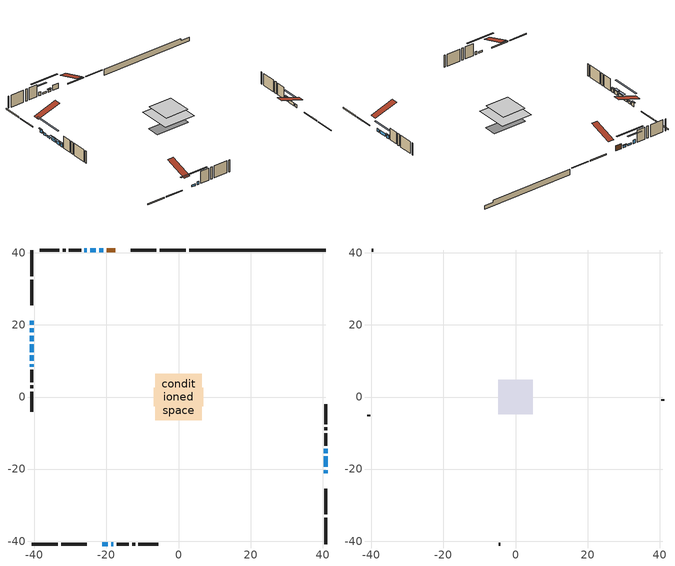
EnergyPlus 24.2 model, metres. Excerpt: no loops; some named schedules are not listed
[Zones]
conditioned space
 floor outside (Floor1 construction): -2.46,-2.46 -2.46,2.46 2.46,2.46 2.46,-2.46 z0.49
 floor adiabatic (AdiabaticFloorConstruction): -6.48,-6.48 -6.48,6.48 6.48,6.48 6.48,-6.48 z2.93
 floor foundation (Slab1 construction): -6.89,-2.56 -6.89,2.56 6.89,2.56 6.89,-2.56 z-1.83
 wall outside (RimJoist1 construction): 2.06,40.79 -5.21,40.79 / -40.79,-40.79 -33.51,-40.79 / -40.79,40.79 -40.79,33.51 / 40.79,-40.79 40.79,-33.51 z0.49:0.79
 wall outside (RimJoist2 construction): -6.14,40.79 -13.23,40.79 / -32.58,-40.79 -25.49,-40.79 / -40.79,32.58 -40.79,25.49 / 40.79,-32.58 40.79,-25.49 z0.49:0.79
 wall outside (AdiabaticWallConstruction 1): -17.56,40.79 -19.94,40.79 z0.49:2.52
 wall outside (AdiabaticWallConstruction): 40.79,-21.17 40.79,-20.32 / -18.72,-40.79 -18.04,-40.79 z0.49:1.71; 40.79,-19.4 40.79,-16.5 z0.49:1.63; 40.79,-15.57 40.79,-14.43 / -40.79,21.17 -40.79,20.05 / -25.39,40.79 -26.11,40.79 / -40.79,14.6 -40.79,12.47 / -40.79,9.14 -40.79,8.43 z0.49:1.94; -20.87,40.79 -22.01,40.79 / -40.79,19.13 -40.79,17.98 z0.49:1.33; -22.94,40.79 -24.47,40.79 / -21.17,-40.79 -19.64,-40.79 / -40.79,17.05 -40.79,15.53 z0.49:1.2; -40.79,11.54 -40.79,10.07 z0.49:1.96
 wall outside (Wall1 construction): -27.03,40.79 -30.41,40.79 / -17.11,-40.79 -13.74,-40.79 / -40.79,7.5 -40.79,4.12 / 40.79,-13.5 40.79,-10.12 z0.49:5.37
 wall outside (Wall2 construction): -31.34,40.79 -32.1,40.79 / -12.81,-40.79 -12.04,-40.79 / -40.79,3.19 -40.79,2.43 / 40.79,-9.19 40.79,-8.43 z0.49:5.37
 wall outside (Wall3 construction): -33.03,40.79 -38.56,40.79 / -11.12,-40.79 -5.59,-40.79 / -40.79,1.5 -40.79,-4.03 / 40.79,-7.5 40.79,-1.97 z0.49:5.37
 wall foundation (FoundationWall1 construction): 2.99,40.79,-1.83 2.99,40.79,0.49 37.01,40.79,0.49 37.01,40.79,-0.37 40.79,40.79,-0.37 40.79,40.79,-1.83
 window (WindowConstruction 9): 40.79,-21.17 40.79,-20.32 z0.49:1.71
 window (WindowConstruction 4): 40.79,-19.39 40.79,-16.5 z0.49:1.63
 window (WindowConstruction 5): 40.79,-15.57 40.79,-14.43 z0.49:1.94
 window (WindowConstruction 6): -20.87,40.79 -22.01,40.79 z0.49:1.33
 window (WindowConstruction 7): -40.79,21.17 -40.79,20.05 z0.49:1.94
 window (WindowConstruction 8): -40.79,19.12 -40.79,17.98 z0.49:1.33
 window (WindowConstruction 11): -22.94,40.79 -24.47,40.79 z0.49:1.2
 window (WindowConstruction 12): -21.17,-40.79 -19.64,-40.79 z0.49:1.2
 window (WindowConstruction 13): -40.79,17.05 -40.79,15.53 z0.49:1.2
 window (WindowConstruction 10): -18.72,-40.79 -18.04,-40.79 z0.49:1.71
 window (WindowConstruction): -25.4,40.79 -26.11,40.79 z0.49:1.94
 window (WindowConstruction 1): -40.79,14.6 -40.79,12.47 z0.49:1.94
 window (WindowConstruction 2): -40.79,11.54 -40.79,10.07 z0.49:1.96
 window (WindowConstruction 3): -40.79,9.14 -40.79,8.43 z0.49:1.94
 door (Door): -17.56,40.79 -19.94,40.79 z0.49:2.52
 ceiling adiabatic (AdiabaticFloorConstruction): 6.48,-6.48 6.48,6.48 -6.48,6.48 -6.48,-6.48 z2.93
attic - vented
 floor to conditioned space (Floor2 construction Reversed): -4.81,-4.81 -4.81,4.81 4.81,4.81 4.81,-4.81 z5.37
 wall outside (Wall4 construction): -39.49,40.79 -39.86,40.79 / -4.66,-40.79 -4.29,-40.79 / -40.79,-4.95 -40.79,-5.33 / 40.79,-1.05 40.79,-0.67 z0.49:5.37
 roof outside (Roof1 construction): -16.63,40.79,5.37 -16.63,31.43,8.49 -14.16,31.43,8.49 -14.16,40.79,5.37; -22.1,-40.79,5.37 -22.1,-31.43,8.49 -24.56,-31.43,8.49 -24.56,-40.79,5.37; -40.79,22.1,5.37 -31.43,22.1,8.49 -31.43,24.56,8.49 -40.79,24.56,5.37; 40.79,-22.1,5.37 31.43,-22.1,8.49 31.43,-24.56,8.49 40.79,-24.56,5.37
shading: 40.79,-13.86 40.79,-22.03 41.2,-22.03 41.2,-13.86 z4.27; 40.79,-14.23 40.79,-15.77 41.2,-15.77 41.2,-14.23 z2.14; -22.21,40.79 -20.67,40.79 -20.67,41.2 -22.21,41.2 z1.53; -40.79,19.85 -40.79,21.37 -41.2,21.37 -41.2,19.85 z2.14; -40.79,17.78 -40.79,19.33 -41.2,19.33 -41.2,17.78 z1.53; -29.55,40.79 -17.86,40.79 -17.86,41.2 -29.55,41.2 z6.28; -14.56,-40.79 -26.25,-40.79 -26.25,-41.2 -14.56,-41.2 z6.28; -40.79,10.45 -40.79,22.13 -41.2,22.13 -41.2,10.45 z6.28; -28.75,40.79 -22.76,40.79 -22.76,41.2 -28.75,41.2 z4.58; -40.79,12.17 -40.79,14.9 -41.7,14.9 -41.7,12.17 z2.24; -40.79,9.77 -40.79,11.84 -41.7,11.84 -41.7,9.77 z2.26; -40.79,8.23 -40.79,9.34 -41.2,9.34 -41.2,8.23 z2.14
[Building]
Building 1: Terrain=Suburbs
[Site:Location]
Edmonton Intl AP_AB: Latitude {deg}=53.31; Longitude {deg}=-113.58; Time Zone {hr}=-7; Elevation {m}=723; Keep Site Location Information=Yes
[Site:GroundTemperature:Shallow]
-1.56185, -3.61833, -3.78302, -2.80711, 1.11059, 5.01004, 8.39065, 10.5322, 10.7141, 8.97234, 5.67794, 1.89811
[Site:WaterMainsTemperature]
Calculation Method=Schedule; Temperature Schedule=mains temperature schedule
[Material] Roughness=Rough; Thermal Absorptance=0.9
Name | Thickness {m} | Conductivity {W/m-K} | Density {kg/m3} | Specific Heat {J/kg-K} | Solar Absorptance | Visible Absorptance
asphalt or fiberglass shingles | 0.00635 | 0.162714 | 1121.4 | 1465.45 | 0.4 | 0.4
ceiling loosefill ins | 0.254 | 0.0480833 | 16.02 | 1046.75 | 0.7 | 0.7
ceiling stud and cavity | 0.1397 | 0.536051 | 65.682 | 1177.47 | 0.7 | 0.7
concrete 4.0 in. | 0.1016 | 1.803125 | 2242.8 | 837.4 | 0.7 | 0.7
concrete 8.0 in. | 0.2032 | 1.803125 | 2242.8 | 837.4 | 0.7 | 0.7
door material | 0.04445 | 0.053851 | 512.64 | 1214.23 | 0.7 | 0.7
exterior vertical ins | 0.0204263 | 0.029427 | 32.04 | 1214.23 | 0.7 | 0.7
floor covering | 0.0127 | 0.0433444 | 54.468 | 1339.84 | 0.6 | 0.6
floor rigid ins; rim joist rigid ins; wall rigid ins | 0.051816 | 0.029427 | 32.04 | 1214.23 | 0.7 | 0.7
floor rigid ins 1; wall rigid ins 1 | 0.512978 | 0.029427 | 32.04 | 1214.23 | 0.7 | 0.7
floor stud and cavity | 0.1397 | 0.157667 | 92.3553 | 1139.71 | 0.7 | 0.7
floor stud and cavity 1 | 0.1397 | 1.75129 | 37.0049 | 1207.88 | 0.7 | 0.7
furniture material conditioned space 1 | 0.1524 | 0.115458 | 640.8 | 1214.23 | 0.6 | 0.6
gypsum board | 0.0127 | 0.160291 | 801 | 837.4 | 0.6 | 0.6
gypsum board 1 | 0.0127 | 0.160291 | 801 | 837.4 | 0.7 | 0.7
osb sheathing 0.5 in. | 0.0127 | 0.115458 | 512.64 | 1214.23 | 0.7 | 0.7
osb sheathing 0.75 in. | 0.01905 | 0.115458 | 512.64 | 1214.23 | 0.7 | 0.7
osb sheathing 2.0 in. | 0.0508 | 0.115458 | 512.64 | 1214.23 | 0.7 | 0.7
rim joist stud and cavity | 0.0508 | 0.0413573 | 125.044 | 1163.47 | 0.6 | 0.6
rim joist stud and cavity 1 | 0.0508 | 0.0296634 | 125.044 | 1163.47 | 0.6 | 0.6
wall stud and cavity | 0.1397 | 0.220388 | 139.0536 | 1170.24 | 0.7 | 0.7
wall stud and cavity 1 | 0.1397 | 0.453384 | 139.0536 | 1170.24 | 0.7 | 0.7
wall stud and cavity 2 | 0.1397 | 0.215013 | 139.0536 | 1170.24 | 0.7 | 0.7
wall stud and cavity 3 | 0.0889 | 6.1454 | 50.32683 | 1063.81 | 0.6 | 0.6
wall stud and cavity 4 | 0.0889 | 0.380278 | 52.3479 | 1209.89 | 0.7 | 0.7
wall stud and cavity 5 | 0.0889 | 0.391764 | 83.0341 | 1211.67 | 0.7 | 0.7
wood siding | 0.0254 | 0.102417 | 544.68 | 1172.36 | 0.4 | 0.4
wood siding 1 | 0.00254 | 0.102417 | 544.68 | 1172.36 | 0.4 | 0.4
wood siding 2; wood siding 3; wood siding 4 | 0.0254 | 0.102417 | 544.68 | 1172.36 | 0.7 | 0.7
[WindowMaterial:SimpleGlazingSystem]
Name | U-Factor {W/m2-K} | Solar Heat Gain Coefficient
WindowMaterial | 2.49605 | 0.6
WindowMaterial 1 | 2.29164 | 0.56
WindowMaterial 2 | 2.345014 | 0.52
WindowMaterial 3 | 2.330819 | 0.54
WindowMaterial 4 | 2.430184 | 0.63
WindowMaterial 5 | 2.444379 | 0.49
WindowMaterial 6 | 2.42678 | 0.49
WindowMaterial 7 | 2.54715 | 0.34
WindowMaterial 8 | 3.30914 | 0.62
WindowMaterial 9 | 3.27961 | 0.54
[Construction]
AdiabaticFloorConstruction: floor stud and cavity 1, floor rigid ins 1, osb sheathing 0.75 in., floor covering
AdiabaticWallConstruction: wood siding 3, wall rigid ins 1, wall stud and cavity 4, gypsum board
AdiabaticWallConstruction 1: wood siding 4, wall rigid ins 1, wall stud and cavity 4, gypsum board
Door: door material
Floor1 construction: floor stud and cavity, floor rigid ins, osb sheathing 0.75 in., floor covering
Floor2 construction Reversed: gypsum board, ceiling stud and cavity, ceiling loosefill ins
FoundationWall1 construction: concrete 8.0 in., gypsum board 1
furniture construction conditioned space 1: furniture material conditioned space 1
PartitionWallConstruction: gypsum board, wall stud and cavity 5, gypsum board
RimJoist1 construction: wood siding 2, rim joist rigid ins, osb sheathing 2.0 in., rim joist stud and cavity
RimJoist2 construction: wood siding 2, osb sheathing 2.0 in., rim joist stud and cavity 1
Roof1 construction: asphalt or fiberglass shingles
Slab1 construction: concrete 4.0 in.
Wall1 construction: wood siding, wall rigid ins, osb sheathing 0.5 in., wall stud and cavity, gypsum board
Wall2 construction: wood siding, wall rigid ins, osb sheathing 0.5 in., wall stud and cavity 1, gypsum board
Wall3 construction: wood siding, wall rigid ins, osb sheathing 0.5 in., wall stud and cavity 2, gypsum board
Wall4 construction: wood siding 1, wall stud and cavity 3
WindowConstruction; WindowConstruction 1: WindowMaterial
WindowConstruction 10: WindowMaterial 8
WindowConstruction 11; WindowConstruction 12; WindowConstruction 13: WindowMaterial 9
WindowConstruction 2: WindowMaterial 1
WindowConstruction 3: WindowMaterial 2
WindowConstruction 4: WindowMaterial 3
WindowConstruction 5: WindowMaterial 4
WindowConstruction 6; WindowConstruction 8: WindowMaterial 5
WindowConstruction 7: WindowMaterial 6
WindowConstruction 9: WindowMaterial 7
[Zone] Multiplier=1; Part of Total Floor Area=Yes
Name | Volume {m3}
attic - vented | 46.812
conditioned space | 606.1
[Space]
Name | Zone | Volume {m3}
attic - vented 1 | attic - vented | 46.812
conditioned space 1 | conditioned space | 606.1
[ZoneInfiltration:EffectiveLeakageArea]
infil attic - vented 1: Zone or Space=attic - vented 1; Schedule=Always On Discrete; Effective Air Leakage Area {cm2}=3213.91; Stack Coefficient=0.000556144; Wind Coefficient=1.59336e-05
[ZoneMixing]
whole house fan mix: Zone or Space=attic - vented; Schedule=Always On Continuous; Design Flow Rate Calculation Method=Flow/Zone; Design Flow Rate {m3/s}=0; Source Zone or Space=conditioned space
[SurfaceProperty:ExposedFoundationPerimeter]
Slab1: Exposed Perimeter Calculation Method=TotalExposedPerimeter; Total Exposed Perimeter {m}=37.795
[InternalMass] Zone or ZoneList=conditioned space; Space or SpaceList=conditioned space 1
Name | Construction | Surface Area {m2}
furniture mass conditioned space 1 | furniture construction conditioned space 1 | 104.996
partition wall mass | PartitionWallConstruction | 262.49
[Lights]
interior lighting: Zone or ZoneList or Space or SpaceList=conditioned space 1; Schedule=interior lighting schedule; Design Level Calculation Method=LightingLevel; Lighting Level {W}=343.2; Return Air Fraction=0; Fraction Radiant=0.6; Fraction Visible=0.2; Fraction Replaceable=1
[People]
occupants: Zone or ZoneList or Space or SpaceList=conditioned space 1; Number of People Schedule=occupants schedule; Number of People Calculation Method=People; Number of People=3; Fraction Radiant=0.314171; Sensible Heat Fraction=0.56303; Activity Level Schedule=occupants activity schedule; Carbon Dioxide Generation Rate {m3/s-W}=0; Enable ASHRAE 55 Comfort Warnings=No; Mean Radiant Temperature Calculation Type=EnclosureAveraged
[ElectricEquipment] Zone or ZoneList or Space or SpaceList=conditioned space 1; Design Level Calculation Method=EquipmentLevel
Name | Schedule | Design Level {W} | Fraction Latent | Fraction Radiant | Fraction Lost
clothes dryer | clothes dryer schedule | 140.772 | 0.015 | 0.081 | 0.85
clothes washer | clothes washer schedule | 32.1985 | 0.03 | 0.162 | 0.7
cooking range | cooking range schedule | 215.147 | 0.08 | 0.432 | 0.2
dishwasher | dishwasher schedule | 66.8632 | 0.3 | 0.18 | 0.4
fridge | fridge schedule | 72.9452 | 0 | 0.6 | 0
mech vent bath fan 0 | mech vent bath fan 0 schedule | 50.2 | 0 | 0 | 1
mech vent bath fan 1 | mech vent bath fan 1 schedule | 50.2 | 0 | 0 | 1
mech vent house fan | mech vent house fan schedule | 0 | 0 | 0 | 1
mech vent house fan cfis | mech vent house fan cfis schedule | 0 | 0 | 0 | 0
mech vent range fan 0 | mech vent range fan 0 schedule | 57 | 0 | 0 | 1
misc plug loads | misc plug loads schedule | 494.7 | 0.045 | 0.513 | 0.1
whole house fan | Always On Discrete | 0 | 0 | 0 | 1
[OtherEquipment] Zone or ZoneList or Space or SpaceList=conditioned space 1; Design Level Calculation Method=EquipmentLevel
Name | Fuel Type | Schedule | Design Level {W} | Fraction Latent | Fraction Radiant | Fraction Lost
clothes dryer 1 | Electricity | clothes dryer schedule | 0 | 0.015 | 0.081 | 0.85
cooking range 1 | Electricity | cooking range schedule | 0 | 0.08 | 0.432 | 0.2
general water use latent | None | general water use schedule | 62.594 | 1 | 0 | 0
general water use sensible | None | general water use schedule | -61.6891 | 0 | 0.6 | 0
mech vent house fan latent load | None | Always On Discrete | 0 | 1 | 0 | 0
mech vent house fan sensible load | None | Always On Discrete | 0 | 0 | 0 | 0
water heater energy adjustment1 | NaturalGas | Always On Discrete | 0.01 | 0 | 0 | 1
[ZoneInfiltration:DesignFlowRate] Zone or ZoneList or Space or SpaceList=conditioned space 1; Schedule=Always On Discrete; Design Flow Rate Calculation Method=Flow/Zone; Design Flow Rate {m3/s}=0
infil flow; natural vent flow; whole house fan flow
[AvailabilityManager:Scheduled]
furnace airloop Availability Manager: Schedule=Always On Discrete
[Foundation:Kiva]
Foundation Kiva 1: Initial Indoor Air Temperature {C}=18; Wall Height Above Grade {m}=0.489996; Wall Depth Below Slab {m}=0.2032; Custom Block Material Name 1=exterior vertical ins; Custom Block Depth 1 {m}=2.31999; Custom Block X Position 1 {m}=0.2159; Custom Block Z Position 1 {m}=0
[Foundation:Kiva:Settings]
Soil Conductivity {W/m-K}=0.849921; Soil Density {kg/m3}=1842.3; Soil Specific Heat {J/kg-K}=418.7; Ground Solar Absorptivity=0.9; Ground Thermal Absorptivity=0.9; Ground Surface Roughness {m}=0.03; Far-Field Width {m}=40; Deep-Ground Boundary Condition=ZeroFlux; Deep-Ground Depth {m}=40; Minimum Cell Dimension {m}=0.2; Maximum Cell Growth Coefficient=3; Simulation Timestep=Timestep
[Exterior:Lights]
exterior lighting: Schedule=exterior lighting schedule; Design Level {W}=75.6
[EnergyManagementSystem:GlobalVariable]
furnace_airloop_Fan_RTF
infil_program_Qfan
infil_program_Qinf
natural_vent_program_Qnv
natural_vent_program_Qwhf
[EnergyManagementSystem:Sensor]
Name | Output:Variable or Output:Meter Index Key | Output:Variable or Output:Meter
airflow_gain | infil flow | Infiltration Sensible Heat Gain Energy
airflow_gain_1 | natural vent flow | Infiltration Sensible Heat Gain Energy
airflow_gain_2 | whole house fan flow | Infiltration Sensible Heat Gain Energy
airflow_loss | infil flow | Infiltration Sensible Heat Loss Energy
airflow_loss_1 | natural vent flow | Infiltration Sensible Heat Loss Energy
airflow_loss_2 | whole house fan flow | Infiltration Sensible Heat Loss Energy
clg_load_cond |  | Cooling:EnergyTransfer:Zone:CONDITIONED SPACE
clg_sp_s; clg_sp_s_1 | cooling setpoint | Schedule Value
clothes_dryer_exhaust_0_sch_s | clothes dryer exhaust 0 schedule | Schedule Value
cool_season | cooling season schedule | Schedule Value
htg_load_cond |  | Heating:EnergyTransfer:Zone:CONDITIONED SPACE
htg_sp_s; htg_sp_s_1 | heating setpoint | Schedule Value
ig_ee_conv | clothes dryer | Electric Equipment Convective Heating Energy
ig_ee_conv_2 | cooking range | Electric Equipment Convective Heating Energy
ig_ee_conv_4 | fridge | Electric Equipment Convective Heating Energy
ig_ee_conv_5 | misc plug loads | Electric Equipment Convective Heating Energy
ig_ee_conv_6 | whole house fan | Electric Equipment Convective Heating Energy
ig_ee_rad | clothes dryer | Electric Equipment Radiant Heating Energy
ig_ee_rad_2 | cooking range | Electric Equipment Radiant Heating Energy
ig_ee_rad_4 | fridge | Electric Equipment Radiant Heating Energy
ig_ee_rad_5 | misc plug loads | Electric Equipment Radiant Heating Energy
ig_ee_rad_6 | whole house fan | Electric Equipment Radiant Heating Energy
ig_lgt_conv | interior lighting | Lights Convective Heating Energy
ig_lgt_rad | interior lighting | Lights Radiant Heating Energy
ig_lgt_vis | interior lighting | Lights Visible Radiation Heating Energy
ig_oe_conv | clothes dryer 1 | Other Equipment Convective Heating Energy
ig_oe_conv_1 | cooking range 1 | Other Equipment Convective Heating Energy
ig_oe_conv_2 | general water use latent | Other Equipment Convective Heating Energy
ig_oe_conv_3 | general water use sensible | Other Equipment Convective Heating Energy
ig_oe_conv_4 | water heater energy adjustment1 | Other Equipment Convective Heating Energy
ig_oe_rad | clothes dryer 1 | Other Equipment Radiant Heating Energy
ig_oe_rad_1 | cooking range 1 | Other Equipment Radiant Heating Energy
ig_oe_rad_2 | general water use latent | Other Equipment Radiant Heating Energy
ig_oe_rad_3 | general water use sensible | Other Equipment Radiant Heating Energy
ig_oe_rad_4 | water heater energy adjustment1 | Other Equipment Radiant Heating Energy
ig_ppl_conv | occupants | People Convective Heating Energy
ig_ppl_rad | occupants | People Radiant Heating Energy
im_conv | furniture mass conditioned space 1 | Surface Inside Face Convection Heat Gain Energy
im_conv_1 | partition wall mass | Surface Inside Face Convection Heat Gain Energy
im_ig | furniture mass conditioned space 1 | Surface Inside Face Internal Gains Radiation Heat Gain Energy
im_ig_1 | partition wall mass | Surface Inside Face Internal Gains Radiation Heat Gain Energy
im_lgt | furniture mass conditioned space 1 | Surface Inside Face Lights Radiation Heat Gain Energy
im_lgt_1 | partition wall mass | Surface Inside Face Lights Radiation Heat Gain Energy
im_sol | furniture mass conditioned space 1 | Surface Inside Face Solar Radiation Heat Gain Energy
im_sol_1 | partition wall mass | Surface Inside Face Solar Radiation Heat Gain Energy
im_surf | furniture mass conditioned space 1 | Surface Inside Face Net Surface Thermal Radiation Heat Gain Energy
im_surf_1 | partition wall mass | Surface Inside Face Net Surface Thermal Radiation Heat Gain Energy
mech_vent_bath_fan_0_sch_s | mech vent bath fan 0 schedule | Schedule Value
mech_vent_bath_fan_1_sch_s | mech vent bath fan 1 schedule | Schedule Value
mech_vent_range_fan_0_sch_s | mech vent range fan 0 schedule | Schedule Value
mv_conv | mech vent bath fan 0 | Electric Equipment Convective Heating Energy
mv_conv_1 | mech vent bath fan 1 | Electric Equipment Convective Heating Energy
mv_conv_2 | mech vent house fan | Electric Equipment Convective Heating Energy
mv_conv_3 | mech vent house fan cfis | Electric Equipment Convective Heating Energy
mv_conv_4 | mech vent range fan 0 | Electric Equipment Convective Heating Energy
mv_conv_5 | mech vent house fan latent load | Other Equipment Convective Heating Energy
mv_conv_6 | mech vent house fan sensible load | Other Equipment Convective Heating Energy
mv_rad | mech vent bath fan 0 | Electric Equipment Radiant Heating Energy
mv_rad_1 | mech vent bath fan 1 | Electric Equipment Radiant Heating Energy
mv_rad_2 | mech vent house fan | Electric Equipment Radiant Heating Energy
mv_rad_3 | mech vent house fan cfis | Electric Equipment Radiant Heating Energy
mv_rad_4 | mech vent range fan 0 | Electric Equipment Radiant Heating Energy
mv_rad_5 | mech vent house fan latent load | Other Equipment Radiant Heating Energy
mv_rad_6 | mech vent house fan sensible load | Other Equipment Radiant Heating Energy
natural_vent_s | natural vent schedule | Schedule Value
out_pb_s |  | Site Outdoor Air Barometric Pressure
out_wt_s |  | Site Outdoor Air Humidity Ratio
site_vw_s |  | Site Wind Speed
ss_back_out | Window1 | Surface Window Shortwave from Zone Back Out Window Heat Transfer Rate
ss_back_out_1 | Window10 | Surface Window Shortwave from Zone Back Out Window Heat Transfer Rate
ss_back_out_10 | Window4 | Surface Window Shortwave from Zone Back Out Window Heat Transfer Rate
ss_back_out_11 | Window5 | Surface Window Shortwave from Zone Back Out Window Heat Transfer Rate
ss_back_out_12 | Window8 | Surface Window Shortwave from Zone Back Out Window Heat Transfer Rate
ss_back_out_13 | Window9 | Surface Window Shortwave from Zone Back Out Window Heat Transfer Rate
ss_back_out_2 | Window12 | Surface Window Shortwave from Zone Back Out Window Heat Transfer Rate
ss_back_out_3 | Window13 | Surface Window Shortwave from Zone Back Out Window Heat Transfer Rate
ss_back_out_4 | Window14 | Surface Window Shortwave from Zone Back Out Window Heat Transfer Rate
ss_back_out_5 | Window16 | Surface Window Shortwave from Zone Back Out Window Heat Transfer Rate
ss_back_out_6 | Window17 | Surface Window Shortwave from Zone Back Out Window Heat Transfer Rate
ss_back_out_7 | Window18 | Surface Window Shortwave from Zone Back Out Window Heat Transfer Rate
ss_back_out_8 | Window19 | Surface Window Shortwave from Zone Back Out Window Heat Transfer Rate
ss_back_out_9 | Window3 | Surface Window Shortwave from Zone Back Out Window Heat Transfer Rate
ss_conv | Door1 | Surface Inside Face Convection Heat Gain Energy
ss_conv_1 | Window1 | Surface Inside Face Convection Heat Gain Energy
ss_conv_10 | Window3 | Surface Inside Face Convection Heat Gain Energy
ss_conv_11 | Window4 | Surface Inside Face Convection Heat Gain Energy
ss_conv_12 | Window5 | Surface Inside Face Convection Heat Gain Energy
ss_conv_13 | Window8 | Surface Inside Face Convection Heat Gain Energy
ss_conv_14 | Window9 | Surface Inside Face Convection Heat Gain Energy
ss_conv_2 | Window10 | Surface Inside Face Convection Heat Gain Energy
ss_conv_3 | Window12 | Surface Inside Face Convection Heat Gain Energy
ss_conv_4 | Window13 | Surface Inside Face Convection Heat Gain Energy
ss_conv_5 | Window14 | Surface Inside Face Convection Heat Gain Energy
ss_conv_6 | Window16 | Surface Inside Face Convection Heat Gain Energy
ss_conv_7 | Window17 | Surface Inside Face Convection Heat Gain Energy
ss_conv_8 | Window18 | Surface Inside Face Convection Heat Gain Energy
ss_conv_9 | Window19 | Surface Inside Face Convection Heat Gain Energy
ss_ig | Door1 | Surface Inside Face Internal Gains Radiation Heat Gain Energy
ss_ig_1 | Window1 | Surface Inside Face Internal Gains Radiation Heat Gain Energy
ss_ig_10 | Window3 | Surface Inside Face Internal Gains Radiation Heat Gain Energy
ss_ig_11 | Window4 | Surface Inside Face Internal Gains Radiation Heat Gain Energy
ss_ig_12 | Window5 | Surface Inside Face Internal Gains Radiation Heat Gain Energy
ss_ig_13 | Window8 | Surface Inside Face Internal Gains Radiation Heat Gain Energy
ss_ig_14 | Window9 | Surface Inside Face Internal Gains Radiation Heat Gain Energy
ss_ig_2 | Window10 | Surface Inside Face Internal Gains Radiation Heat Gain Energy
ss_ig_3 | Window12 | Surface Inside Face Internal Gains Radiation Heat Gain Energy
ss_ig_4 | Window13 | Surface Inside Face Internal Gains Radiation Heat Gain Energy
ss_ig_5 | Window14 | Surface Inside Face Internal Gains Radiation Heat Gain Energy
ss_ig_6 | Window16 | Surface Inside Face Internal Gains Radiation Heat Gain Energy
ss_ig_7 | Window17 | Surface Inside Face Internal Gains Radiation Heat Gain Energy
ss_ig_8 | Window18 | Surface Inside Face Internal Gains Radiation Heat Gain Energy
ss_ig_9 | Window19 | Surface Inside Face Internal Gains Radiation Heat Gain Energy
ss_lgt | Door1 | Surface Inside Face Lights Radiation Heat Gain Energy
ss_sol | Door1 | Surface Inside Face Solar Radiation Heat Gain Energy
ss_surf | Door1 | Surface Inside Face Net Surface Thermal Radiation Heat Gain Energy
ss_surf_1 | Window1 | Surface Inside Face Net Surface Thermal Radiation Heat Gain Energy
ss_surf_10 | Window3 | Surface Inside Face Net Surface Thermal Radiation Heat Gain Energy
ss_surf_11 | Window4 | Surface Inside Face Net Surface Thermal Radiation Heat Gain Energy
ss_surf_12 | Window5 | Surface Inside Face Net Surface Thermal Radiation Heat Gain Energy
ss_surf_13 | Window8 | Surface Inside Face Net Surface Thermal Radiation Heat Gain Energy
ss_surf_14 | Window9 | Surface Inside Face Net Surface Thermal Radiation Heat Gain Energy
ss_surf_2 | Window10 | Surface Inside Face Net Surface Thermal Radiation Heat Gain Energy
ss_surf_3 | Window12 | Surface Inside Face Net Surface Thermal Radiation Heat Gain Energy
ss_surf_4 | Window13 | Surface Inside Face Net Surface Thermal Radiation Heat Gain Energy
ss_surf_5 | Window14 | Surface Inside Face Net Surface Thermal Radiation Heat Gain Energy
ss_surf_6 | Window16 | Surface Inside Face Net Surface Thermal Radiation Heat Gain Energy
ss_surf_7 | Window17 | Surface Inside Face Net Surface Thermal Radiation Heat Gain Energy
ss_surf_8 | Window18 | Surface Inside Face Net Surface Thermal Radiation Heat Gain Energy
ss_surf_9 | Window19 | Surface Inside Face Net Surface Thermal Radiation Heat Gain Energy
ss_trans_in | Window1 | Surface Window Transmitted Solar Radiation Rate
ss_trans_in_1 | Window10 | Surface Window Transmitted Solar Radiation Rate
ss_trans_in_10 | Window4 | Surface Window Transmitted Solar Radiation Rate
ss_trans_in_11 | Window5 | Surface Window Transmitted Solar Radiation Rate
ss_trans_in_12 | Window8 | Surface Window Transmitted Solar Radiation Rate
